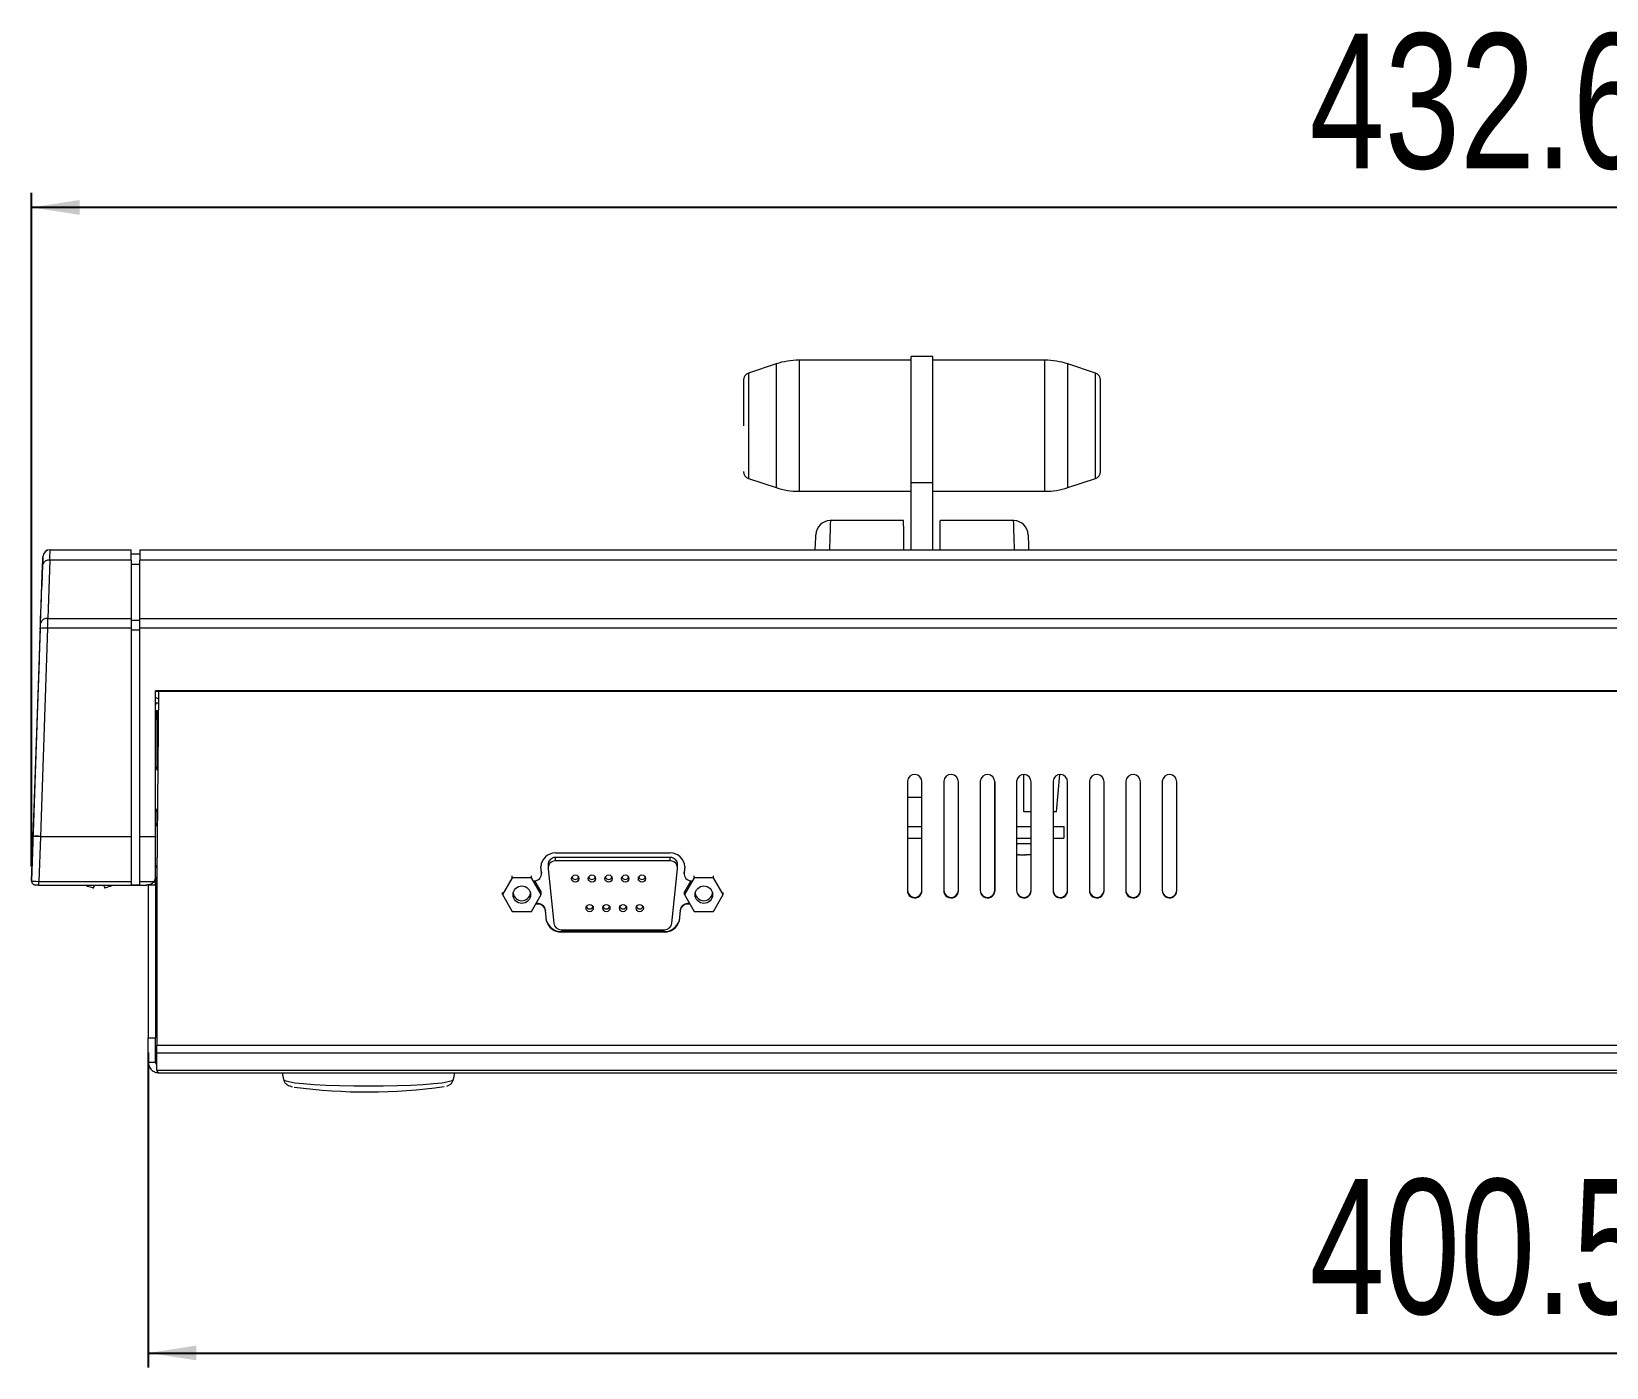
# Model space of a CAD drawing. Header units: millimetres. Extents: x 69 to 580, y 43 to 425.
# Drawn here: x 69.1 to 177.2, y 283 to 374.7 of the extents above; entities that cross this region are included whole.
import ezdxf

# ---------------------------------------------------------------- set-up
doc = ezdxf.new("R2010")
doc.units = ezdxf.units.MM
doc.layers.add('圖層0', color=5, linetype='Continuous')
doc.styles.add('SLDTEXTSTYLE0', font='TXT', dxfattribs={"width": 0.75})
doc.dimstyles.new('SLDDIMSTYLE0', dxfattribs={"dimtxt": 9.260417, "dimasz": 3.302, "dimexe": 0, "dimexo": 0.0625, "dimgap": 2.315104, "dimtad": 2, "dimlfac": 2, "dimrnd": 1e-09, "dimzin": 12, "dimdsep": 46, "dimtxsty": 'SLDTEXTSTYLE0', "dimsah": 1, "dimcen": 0.09, "dimadec": 0, "dimazin": 0, "dimtfac": 1, "dimtofl": 0, "dimtmove": 0, "dimatfit": 3, "dimfxl": 1, "dimtolj": 1, "dimtzin": 12, "dimarcsym": 0})
doc.dimstyles.new('SLDDIMSTYLE2', dxfattribs={"dimtxt": 9.260417, "dimasz": 3.302, "dimexe": 0, "dimexo": 0.0625, "dimgap": 2.315104, "dimtad": 2, "dimlfac": 2, "dimrnd": 1e-09, "dimzin": 4, "dimdsep": 46, "dimtxsty": 'SLDTEXTSTYLE0', "dimsah": 1, "dimcen": 0.09, "dimadec": 0, "dimazin": 0, "dimtfac": 1, "dimtofl": 0, "dimtmove": 0, "dimatfit": 3, "dimfxl": 1, "dimtolj": 1, "dimtzin": 12, "dimarcsym": 0})

# ---------------------------------------------------------------- blocks, each defined once
blk = doc.blocks.new('*D4')
at = {"layer": '圖層0'}
for p, q in [((77.08, 304.65), (77.08, 283.01)), ((277.33, 304.65), (277.33, 283.01)), ((77.08, 284.01), (277.33, 284.01))]:
    blk.add_line(p, q, dxfattribs=at)
for points in [[(77.08, 284.01), (80.38, 283.51), (80.38, 284.52)], [(277.33, 284.01), (274.03, 284.52), (274.03, 283.51)]]:
    blk.add_solid(points, dxfattribs=at)
at = {"layer": '圖層0', "insert": (156.81, 295.95), "char_height": 9.26, "attachment_point": 1, "style": 'SLDTEXTSTYLE0'}
blk.add_mtext('400.50', dxfattribs=at)
blk = doc.blocks.new('*D5')
at = {"layer": '圖層0'}
for p, q in [((69.06, 317.42), (69.06, 363.66)), ((285.34, 317.42), (285.34, 363.66)), ((285.34, 362.66), (69.06, 362.66))]:
    blk.add_line(p, q, dxfattribs=at)
for points in [[(69.06, 362.66), (72.37, 362.15), (72.37, 363.17)], [(285.34, 362.66), (282.04, 363.17), (282.04, 362.15)]]:
    blk.add_solid(points, dxfattribs=at)
at = {"layer": '圖層0', "insert": (156.81, 374.6), "char_height": 9.26, "attachment_point": 1, "style": 'SLDTEXTSTYLE0'}
blk.add_mtext('432.60', dxfattribs=at)

msp = doc.modelspace()

# ---------------------------------------------------------------- linework, layer by layer
at = {"color": 7, "linetype": 'Continuous', "lineweight": 15}
for p, q in [((120.1828, 351.9136), (118.2945, 351.2842)), ((129.4526, 352.1702), (121.764, 352.1702)), ((130.9526, 352.4202), (129.4526, 352.4202)), ((129.4526, 343.7801), (129.4526, 352.4202)), ((130.9526, 343.7801), (130.9526, 352.4202)), ((138.6412, 352.1702), (130.9526, 352.1702)), ((142.1107, 351.2842), (140.2223, 351.9136)), ((118.2945, 344.0563), (120.1828, 343.4268)), ((140.2223, 343.4268), (142.1107, 344.0563)), ((121.764, 343.1702), (129.4526, 343.1702)), ((129.4526, 343.7801), (130.9526, 343.7801)), ((129.4526, 339.1575), (129.4526, 343.7801)), ((130.9526, 339.1575), (130.9526, 343.7801)), ((130.9526, 343.1702), (138.6412, 343.1702)), ((128.9415, 341.1575), (123.9127, 341.1575)), ((136.4924, 341.1575), (131.4637, 341.1575)), ((69.8421, 338.675), (69.8404, 338.675)), ((70.34, 339.1575), (70.3417, 339.1575)), ((70.3417, 339.1575), (75.9026, 339.1575)), ((75.9026, 338.4476), (75.9026, 339.1575)), ((76.5026, 338.8575), (75.9026, 338.8575)), ((76.5026, 339.1575), (277.9026, 339.1575)), ((76.5026, 339.1575), (76.5026, 338.4476)), ((69.6822, 334.093), (69.8223, 338.107)), ((70.322, 338.4476), (70.1819, 334.4336)), ((75.9026, 338.4476), (70.322, 338.4476)), ((75.9026, 338.4476), (75.9026, 334.4336)), ((76.5026, 338.1476), (75.9026, 338.1476)), ((277.9026, 338.4476), (76.5026, 338.4476)), ((76.5026, 334.4336), (76.5026, 338.4476)), ((69.7774, 336.884), (69.7591, 336.3614)), ((70.1819, 334.4336), (75.9026, 334.4336)), ((75.9026, 334.4336), (75.9026, 333.7624)), ((76.5026, 334.3016), (75.9026, 334.3016)), ((76.5026, 334.4336), (277.9026, 334.4336)), ((76.5026, 333.7624), (76.5026, 334.4336)), ((69.1704, 319.475), (69.6705, 333.7575)), ((69.6647, 333.675), (69.6516, 333.675)), ((70.1701, 333.7624), (69.6701, 319.4799)), ((75.9026, 333.7624), (70.1701, 333.7624)), ((75.9026, 333.7624), (75.9026, 319.4799)), ((76.5026, 333.6304), (75.9026, 333.6304)), ((277.9026, 333.7624), (76.5026, 333.7624)), ((76.5026, 319.4799), (76.5026, 333.7624)), ((69.5781, 331.5845), (69.4677, 328.4336)), ((276.8276, 329.4633), (77.5776, 329.4633)), ((77.5776, 319.4799), (77.5776, 329.4633)), ((276.8276, 329.4275), (77.5776, 329.4275)), ((77.6402, 328.9821), (77.5776, 329.0082)), ((77.6402, 328.9821), (77.7836, 328.9214)), ((77.7883, 329.4275), (77.6773, 316.7458)), ((77.788, 329.4275), (77.6773, 316.7844)), ((69.4677, 328.4336), (69.0634, 316.4186)), ((77.5776, 328.6808), (77.6402, 328.6539)), ((77.6933, 328.0899), (77.5776, 328.1389)), ((77.5776, 328.0248), (77.6273, 328.0248)), ((77.6273, 328.0248), (77.6273, 328.1178)), ((77.6273, 327.5263), (77.6273, 328.0248)), ((77.7807, 328.5945), (77.6402, 328.6539)), ((77.6773, 328.0899), (77.6773, 328.0967)), ((77.6773, 328.0899), (77.7763, 328.0899)), ((77.6773, 328.0243), (77.6773, 328.0899)), ((77.6773, 328.0243), (77.6773, 327.658)), ((77.5776, 327.5263), (77.6273, 327.5263)), ((77.6773, 327.658), (77.6773, 324.0639)), ((137.2026, 321.1575), (137.2026, 323.7258)), ((139.4465, 321.1575), (139.6711, 323.7249)), ((129.2033, 323.2694), (129.2033, 315.7917)), ((130.2033, 315.7488), (130.2033, 323.2264)), ((131.7033, 323.2694), (131.7033, 315.7917)), ((132.7033, 315.7488), (132.7033, 323.2264)), ((134.2033, 323.2694), (134.2033, 315.7917)), ((135.2026, 323.2526), (135.2026, 315.7612)), ((135.2033, 315.7488), (135.2033, 323.2264)), ((136.7033, 323.2694), (136.7033, 315.7917)), ((137.7026, 321.1575), (137.7026, 323.2526)), ((137.7033, 315.7488), (137.7033, 323.2264)), ((139.2033, 323.2694), (139.2033, 315.7917)), ((140.2033, 315.7488), (140.2033, 323.2264)), ((141.7033, 323.2694), (141.7033, 315.7917)), ((142.7033, 315.7488), (142.7033, 323.2264)), ((144.2033, 323.2694), (144.2033, 315.7917)), ((145.2033, 315.7488), (145.2033, 323.2264)), ((146.7033, 323.2694), (146.7033, 315.7917)), ((147.7033, 315.7488), (147.7033, 323.2264)), ((77.6773, 321.3639), (77.6773, 320.2032)), ((130.2033, 322.1575), (129.2033, 322.1575)), ((129.2033, 320.1575), (130.2033, 320.1575)), ((135.2026, 320.1575), (135.2033, 320.1575)), ((136.7033, 320.1575), (137.7033, 320.1575)), ((137.7026, 321.1575), (137.2026, 321.1575)), ((139.4465, 321.1575), (139.2033, 321.1575)), ((139.2033, 320.1575), (139.9526, 320.1575)), ((139.9526, 320.1575), (139.9526, 319.3575)), ((69.0634, 316.4186), (69.1704, 319.475)), ((69.6701, 319.4575), (69.5627, 316.3905)), ((69.6701, 319.4799), (75.9026, 319.4799)), ((69.6701, 319.4575), (69.6701, 319.4799)), ((75.9026, 319.4575), (69.6701, 319.4575)), ((75.9026, 319.4799), (75.9026, 319.4575)), ((75.9026, 319.4575), (75.9026, 316.3905)), ((76.5026, 319.4799), (77.5776, 319.4799)), ((76.5026, 319.4575), (76.5026, 319.4799)), ((77.5776, 319.4575), (76.5026, 319.4575)), ((76.5026, 316.3905), (76.5026, 319.4575)), ((77.5776, 319.4799), (77.5776, 319.4575)), ((77.5776, 316.7222), (77.5776, 319.4575)), ((129.2033, 319.3575), (130.2033, 319.3575)), ((135.2026, 319.3575), (135.2033, 319.3575)), ((136.7033, 319.3575), (137.7033, 319.3575)), ((139.2033, 319.3575), (139.9526, 319.3575)), ((105.0327, 318.341), (112.922, 318.341)), ((105.0327, 317.799), (105.0327, 318.0307)), ((112.922, 318.0307), (105.0327, 318.0307)), ((112.922, 317.799), (112.922, 318.0307)), ((136.7033, 318.2179), (136.8276, 318.2075)), ((136.93, 318.2075), (136.8276, 318.2075)), ((136.93, 318.2075), (136.8421, 318.2235)), ((136.93, 318.2075), (137.0245, 318.2075)), ((137.1098, 318.2075), (137.2544, 318.2075)), ((137.7033, 318.2075), (137.3486, 318.2075)), ((77.6773, 317.5032), (77.6773, 316.7844)), ((104.0822, 316.9725), (104.0382, 317.3892)), ((104.0822, 317.0111), (104.0396, 317.4148)), ((104.0822, 316.9725), (104.0822, 317.0111)), ((104.0822, 317.0111), (104.085, 316.9589)), ((104.085, 316.9203), (104.085, 316.9589)), ((104.5327, 317.5322), (104.5327, 317.3005)), ((104.5355, 317.2484), (104.9302, 313.5095)), ((112.922, 317.799), (105.0327, 317.799)), ((113.0245, 313.5095), (113.4192, 317.2484)), ((113.4219, 317.3005), (113.4219, 317.5322)), ((113.8697, 316.9589), (113.8725, 317.0111)), ((113.8697, 316.9589), (113.8697, 316.9203)), ((113.9151, 317.4148), (113.8725, 317.0111)), ((113.9165, 317.3892), (113.8725, 316.9725)), ((113.8725, 317.0111), (113.8725, 316.9725)), ((69.5627, 316.3905), (75.9026, 316.3905)), ((69.5627, 316.1405), (76.9753, 316.1405)), ((75.9026, 316.3905), (75.9026, 316.1606)), ((75.9026, 316.1606), (76.5026, 316.1606)), ((76.5026, 316.3905), (77.4782, 316.3905)), ((76.5026, 316.1606), (76.5026, 316.3905)), ((77.0773, 316.1473), (77.5773, 316.1473)), ((77.0773, 316.1473), (77.0773, 305.6511)), ((77.5773, 316.7052), (77.5773, 316.1473)), ((77.5773, 316.1473), (77.5773, 305.6511)), ((77.6773, 316.7844), (77.6773, 316.7458)), ((77.6773, 316.7458), (77.6773, 305.1163)), ((102.0634, 316.624), (101.3994, 315.4775)), ((102.0634, 316.624), (102.0634, 316.7707)), ((103.3913, 316.624), (102.0634, 316.624)), ((103.3913, 316.624), (103.3913, 316.7707)), ((104.0552, 315.4775), (103.3913, 316.624)), ((104.0552, 315.6628), (103.6152, 316.4227)), ((114.5634, 316.624), (113.8994, 315.4775)), ((114.3395, 316.4227), (113.8994, 315.6628)), ((114.5634, 316.624), (114.5634, 316.7707)), ((115.8913, 316.624), (114.5634, 316.624)), ((115.8913, 316.624), (115.8913, 316.7707)), ((116.5552, 315.4775), (115.8913, 316.624)), ((135.2026, 316.6075), (135.2033, 316.6075)), ((101.3994, 315.4775), (101.3994, 315.6242)), ((101.3994, 315.4775), (102.0634, 314.3309)), ((103.3913, 314.3309), (104.0552, 315.4775)), ((103.8587, 314.8266), (103.6783, 314.8266)), ((103.8587, 314.8652), (103.7007, 314.8652)), ((103.8587, 314.8266), (103.8587, 314.8652)), ((104.0552, 315.4775), (104.0552, 315.6628)), ((113.8994, 315.4775), (113.8994, 315.6628)), ((113.8994, 315.4775), (114.5634, 314.3309)), ((114.096, 314.8652), (114.096, 314.8266)), ((114.254, 314.8652), (114.096, 314.8652)), ((114.2764, 314.8266), (114.096, 314.8266)), ((115.8913, 314.3309), (116.5552, 315.4775)), ((116.5552, 315.4775), (116.5552, 315.6242)), ((135.2023, 315.7556), (135.1838, 315.6494)), ((102.0634, 314.3309), (103.3913, 314.3309)), ((104.3559, 314.4188), (104.3559, 314.3802)), ((104.433, 313.689), (104.3559, 314.4188)), ((104.433, 313.6504), (104.3559, 314.3802)), ((104.433, 313.689), (104.433, 313.6504)), ((113.5988, 314.4188), (113.5217, 313.689)), ((113.5988, 314.3802), (113.5217, 313.6504)), ((113.5217, 313.689), (113.5217, 313.6504)), ((113.5988, 314.3802), (113.5988, 314.4188)), ((114.5634, 314.3309), (115.8913, 314.3309)), ((105.4275, 313.0632), (112.5272, 313.0632)), ((105.4275, 312.9459), (105.4275, 312.9073)), ((112.5272, 312.9459), (105.4275, 312.9459)), ((112.5272, 312.9073), (105.4275, 312.9073)), ((112.5272, 312.9459), (112.5272, 312.9073)), ((77.0773, 305.6511), (77.5773, 305.6511)), ((77.0773, 303.9749), (77.0773, 305.6511)), ((77.5773, 303.9749), (77.5773, 305.6511)), ((77.6763, 304.9843), (77.6773, 304.9843)), ((77.6763, 304.6045), (77.6763, 304.9843)), ((276.7273, 305.1163), (77.6773, 305.1163)), ((77.6773, 304.6045), (77.6773, 305.1163)), ((77.0773, 303.9749), (77.5773, 303.9749)), ((77.6763, 304.6045), (77.6773, 304.6045)), ((77.6763, 303.4216), (77.6763, 304.6045)), ((276.7273, 304.6045), (77.6773, 304.6045)), ((77.6763, 303.4216), (276.7283, 303.4216)), ((77.8125, 303.2413), (276.5922, 303.2413)), ((86.2814, 303.2413), (86.3727, 302.7867)), ((98.032, 302.7867), (98.1232, 303.2413))]:
    msp.add_line(p, q, dxfattribs=at)
at = {"color": 8, "linetype": 'Continuous', "lineweight": 15}
for p, q in [((120.1828, 351.9136), (120.1828, 347.6454)), ((121.764, 352.1702), (121.764, 347.6702)), ((138.6412, 343.1702), (138.6412, 352.1702)), ((140.2223, 343.4268), (140.2223, 351.9136)), ((118.2945, 351.2842), (118.2945, 347.6702)), ((142.1107, 344.0563), (142.1107, 351.2842)), ((118.2945, 347.6702), (118.2945, 344.0563)), ((120.1828, 347.6454), (120.1828, 343.4268)), ((121.764, 347.6702), (121.764, 343.1702)), ((77.6402, 328.6539), (77.5776, 328.5068)), ((77.6773, 328.0243), (77.7757, 328.0243)), ((77.7725, 327.658), (77.6773, 327.658)), ((137.7033, 318.9575), (136.7033, 318.9575)), ((69.5627, 316.1405), (69.5627, 316.3905))]:
    msp.add_line(p, q, dxfattribs=at)
at = {"color": 8, "linetype": 'Continuous', "lineweight": 15, "flags": 128}
for points in [[(123.9127, 341.1575), (123.9119, 341.133), (123.9054, 340.9376), (123.8925, 340.5487), (123.8733, 339.97), (123.848, 339.2074), (123.8464, 339.1575)], [(136.5588, 339.1575), (136.5571, 339.2074), (136.5318, 339.97), (136.5126, 340.5487), (136.4997, 340.9376), (136.4933, 341.133), (136.4924, 341.1575)], [(86.3727, 302.7867), (86.4605, 302.7155), (86.7236, 302.6397), (87.1531, 302.5686), (87.736, 302.5043), (88.4546, 302.4488), (89.2871, 302.4038), (90.2082, 302.3706), (91.1899, 302.3503), (92.2023, 302.3435)], [(92.2023, 302.3435), (93.2148, 302.3503), (94.1965, 302.3706), (95.1175, 302.4038), (95.95, 302.4488), (96.6687, 302.5043), (97.2516, 302.5686), (97.6811, 302.6397), (97.9442, 302.7155), (98.032, 302.7867)]]:
    msp.add_lwpolyline(points, dxfattribs=at)
at = {"color": 7, "linetype": 'Continuous', "lineweight": 15, "flags": 128}
for points in [[(128.9589, 339.1575), (128.9569, 339.3955), (128.9509, 340.0853), (128.9463, 340.608), (128.9432, 340.9591), (128.9417, 341.1354), (128.9415, 341.1575)], [(131.4462, 339.1575), (131.4483, 339.3955), (131.4543, 340.0853), (131.4589, 340.608), (131.4619, 340.9591), (131.4635, 341.1354), (131.4637, 341.1575)], [(122.8772, 339.1575), (122.8928, 339.6051), (122.9059, 339.9803), (122.9125, 340.1688), (122.9133, 340.1924)], [(137.4918, 340.1924), (137.4927, 340.1688), (137.4992, 339.9803), (137.5123, 339.6051), (137.528, 339.1575)], [(69.6688, 333.7888), (69.6641, 333.77), (69.6516, 333.675)], [(69.6701, 319.4575), (69.5726, 319.4609), (69.4789, 319.4642), (69.3925, 319.4672), (69.3168, 319.4698), (69.2546, 319.472), (69.2084, 319.4736), (69.18, 319.4746), (69.1704, 319.475)]]:
    msp.add_lwpolyline(points, dxfattribs=at)
at = {"color": 7, "linetype": 'Continuous', "lineweight": 15}
for centre, radius in [((102.7285, 315.4779), 0.5989), ((106.3978, 316.5811), 0.2495), ((107.5428, 316.5811), 0.2495), ((108.6878, 316.5811), 0.2495), ((109.8328, 316.5811), 0.2495), ((110.9778, 316.5811), 0.2495), ((115.2285, 315.4779), 0.5989), ((107.3875, 314.5588), 0.2495), ((108.5325, 314.5588), 0.2495), ((109.6775, 314.5588), 0.2495), ((110.8225, 314.5588), 0.2495)]:
    msp.add_circle(centre, radius, dxfattribs=at)
for centre, radius, start, end in [((121.764, 347.1702), 5, 90, 108.434949), ((138.6412, 347.1702), 5, 71.565051, 90), ((118.4526, 350.8098), 0.5, 108.434949, 180), ((141.9526, 350.8098), 0.5, 0, 71.565051), ((118.4526, 344.5306), 0.5, 180, 251.565051), ((141.9526, 344.5306), 0.5, 288.434949, 0), ((121.764, 348.1702), 5, 251.565051, 270), ((138.6412, 348.1702), 5, 270, 288.434949), ((123.9127, 340.1575), 1, 90.808877, 178), ((136.4924, 340.1575), 1, 2, 88.84943), ((70.34, 338.6575), 0.5, 90, 177.994441), ((70.3417, 338.6575), 0.5, 90, 177.994441), ((70.2546, 338.0095), 0.4432, 81.256761, 167.288703), ((70.1145, 333.9955), 0.4432, 81.256207, 167.289258), ((69.9479, 330.969), 2.8022, 85.450366, 95.68143), ((77.8273, 324.2639), 0.25, 182.502893, 249.736361), ((129.7023, 323.2251), 0.501, 0.14635, 174.935371), ((132.2023, 323.2251), 0.501, 0.146215, 174.935487), ((134.7023, 323.2251), 0.501, 0.14635, 174.935371), ((137.2023, 323.2251), 0.501, 0.146501, 174.935219), ((139.7023, 323.2251), 0.501, 0.146215, 174.935487), ((142.2023, 323.2251), 0.501, 0.14635, 174.935371), ((144.7023, 323.2251), 0.501, 0.146215, 174.935487), ((147.2023, 323.2251), 0.501, 0.146283, 174.935429), ((77.8273, 321.1639), 0.25, 116.027405, 177.497107), ((77.8273, 320.4032), 0.25, 182.502893, 241.250913), ((69.4478, 316.6867), 2.802, 85.44997, 95.681736), ((105.0313, 317.347), 0.994, 89.919504, 177.568768), ((105.0319, 317.5315), 0.4992, 89.908448, 179.920968), ((112.9233, 317.347), 0.994, 2.431232, 90.080496), ((112.9227, 317.5315), 0.4992, 0.079032, 90.091552), ((77.8273, 317.3032), 0.25, 125.07685, 177.497107), ((103.5858, 316.9209), 0.4991, 269.902239, 5.936529), ((105.0319, 317.3), 0.4991, 89.902975, 185.935793), ((112.9228, 317.3), 0.4991, 354.064207, 90.097025), ((114.3689, 316.9209), 0.4991, 174.063471, 270.097761), ((76.9307, 316.1472), 0.6466, 0.005352, 26.897881), ((77.8273, 316.5424), 0.25, 180, 233.130102), ((106.3973, 316.7749), 0.2502, 202.909091, 337.090909), ((107.5423, 316.7749), 0.2502, 202.909507, 337.090493), ((108.6873, 316.7749), 0.2502, 202.909091, 337.090909), ((109.8323, 316.7749), 0.2502, 202.909091, 337.090909), ((110.9773, 316.7749), 0.2502, 202.909507, 337.090493), ((129.7024, 315.7499), 0.5009, 175.209907, 359.871761), ((129.7023, 315.7886), 0.501, 182.34765, 359.860826), ((132.2024, 315.7499), 0.5009, 175.20977, 359.871879), ((132.2023, 315.7886), 0.501, 182.347827, 359.860649), ((134.7024, 315.7499), 0.5009, 175.209907, 359.871761), ((134.7023, 315.7886), 0.501, 182.34765, 359.860826), ((137.2024, 315.7499), 0.5009, 175.209907, 359.871761), ((137.2023, 315.7886), 0.501, 182.347947, 359.860521), ((139.7024, 315.7499), 0.5009, 175.20977, 359.871879), ((139.7023, 315.7886), 0.501, 182.347827, 359.860649), ((142.2024, 315.7499), 0.5009, 175.209907, 359.871761), ((142.2023, 315.7886), 0.501, 182.34765, 359.860826), ((144.7024, 315.7499), 0.5009, 175.209636, 359.872013), ((144.7023, 315.7886), 0.501, 182.34769, 359.860786), ((147.2024, 315.7499), 0.5009, 175.209838, 359.87182), ((147.2023, 315.7886), 0.501, 182.347739, 359.860737), ((102.7273, 315.6645), 0.6002, 189.046566, 350.953434), ((103.8593, 314.3657), 0.4995, 6.106658, 90.07254), ((103.8593, 314.3271), 0.4995, 6.106784, 90.072414), ((114.0954, 314.3657), 0.4995, 89.92746, 173.893342), ((114.0954, 314.3271), 0.4995, 89.927586, 173.893216), ((115.2273, 315.6645), 0.6002, 189.046416, 350.953584), ((77.8273, 313.4424), 0.25, 126.869898, 180), ((105.4265, 313.9816), 1.0357, 196.411952, 270.054087), ((105.4265, 313.943), 1.0357, 196.412099, 270.05394), ((107.387, 314.7526), 0.2502, 202.909109, 337.090891), ((108.532, 314.7525), 0.2502, 202.908693, 337.091307), ((109.677, 314.7525), 0.2502, 202.908693, 337.091307), ((110.822, 314.7525), 0.2502, 202.908693, 337.091307), ((112.5282, 313.9816), 1.0357, 269.945913, 343.588048), ((112.5282, 313.943), 1.0357, 269.94606, 343.587901), ((105.4268, 313.5627), 0.4994, 186.105271, 270.073927), ((112.5279, 313.5627), 0.4994, 269.926073, 353.894729), ((92.1507, 339.8165), 37.8839, 262.343687, 277.962978)]:
    msp.add_arc(centre, radius, start, end, dxfattribs=at)
at = {"color": 8, "linetype": 'Continuous', "lineweight": 15}
for centre, radius, start, end in [((77.8268, 324.2596), 0.2495, 182.5758, 249.816835), ((77.8265, 320.3987), 0.2492, 182.545696, 241.353005), ((77.8264, 316.5379), 0.2491, 180.028316, 233.239787)]:
    msp.add_arc(centre, radius, start, end, dxfattribs=at)
at = {"color": 7, "linetype": 'Continuous', "lineweight": 15}
for centre, major_axis, ratio, start_param, end_param in [((69.7703, 336.675), (0.07, 2), 0.00010554, 0.0000037, 1.46608027), ((69.772, 336.675), (0.07, 2), 0.00010554, 5.51048703, 6.283189), ((70.2717, 336.6575), (0.07, 2.5), 0.00008447, 5.5104857, 6.28318767), ((69.7698, 336.675), (0.1051, 3), 0.00010554, 3.14159635, 4.60767292), ((70.1693, 333.7175), (0.0175, 1), 0.00005282, 4.75727156, 5.51048426), ((69.564, 331.175), (0.0875, 2.5), 0.00010554, 0.0000037, 1.40624217), ((69.6696, 333.735), (0.0175, 0.5), 0.00010554, 4.75727433, 5.51048703), ((69.5634, 316.4099), (0.5, -0.0087), 0.03873468, 3.14101905, 4.71170977), ((76.9776, 316.7222), (0, -0.6018), 0.99701451, 0.98704174, 1.57079633)]:
    msp.add_ellipse(centre, major_axis=major_axis, ratio=ratio, start_param=start_param, end_param=end_param, dxfattribs=at)
for points, knots in [([(117.9526, 350.8098), (117.9526, 350.7679), (117.9526, 350.7034), (117.9526, 350.3119), (117.9526, 349.9067), (117.9526, 349.4037), (117.9526, 348.6727), (117.9526, 348.0652), (117.9526, 347.6702)], [0, 0, 0, 0, 0.23945684, 0.36836049, 0.49999989, 0.63163931, 0.76054307, 1, 1, 1, 1]), ([(142.4526, 344.5309), (142.4526, 344.58), (142.4526, 344.678), (142.4526, 345.2619), (142.4526, 345.8883), (142.4526, 346.4577), (142.4526, 347.0774), (142.4526, 347.8981), (142.4526, 348.8981), (142.4526, 349.7508), (142.4526, 350.2824), (142.4526, 350.5889), (142.4526, 350.7815), (142.4526, 350.8002), (142.4526, 350.8095)], [0, 0, 0, 0, 0.119728411, 0.239456895, 0.303908749, 0.369728447, 0.435548161, 0.500000018, 0.61972834, 0.739456888, 0.803908781, 0.869728437, 0.935548078, 1, 1, 1, 1]), ([(136.8421, 318.2235), (136.896, 318.2208), (136.9903, 318.2161), (137.1283, 318.2169), (137.2125, 318.2213), (137.2546, 318.2235)], [0, 0, 0, 0, 0.39949978, 0.69951693, 1, 1, 1, 1]), ([(137.2546, 318.2235), (137.2705, 318.2188), (137.3024, 318.2095), (137.3331, 318.2081), (137.3486, 318.2075)], [0, 0, 0, 0, 0.49747883, 1, 1, 1, 1]), ([(69.0633, 316.4183), (69.0655, 316.3876), (69.0696, 316.3312), (69.1075, 316.2618), (69.1526, 316.2143), (69.199, 316.1842), (69.2416, 316.167), (69.2802, 316.1573), (69.3337, 316.1489), (69.4135, 316.1431), (69.506, 316.1407), (69.5522, 316.1405), (69.5627, 316.1405)], [0, 0, 0, 0, 0.12646841, 0.23267827, 0.32162241, 0.39876446, 0.46571515, 0.52658041, 0.60989453, 0.80819773, 0.95642051, 1, 1, 1, 1]), ([(72.7784, 316.1405), (72.824, 316.1161), (72.9749, 316.0353), (73.1432, 315.9901), (73.2606, 315.9586)], [0, 0, 0, 0, 0.30213922, 1, 1, 1, 1]), ([(73.2606, 315.9586), (73.2688, 315.9569), (73.2853, 315.9534), (73.3072, 315.9504), (73.3238, 315.9495), (73.3322, 315.9507), (73.3335, 315.9524), (73.3339, 315.953)], [0, 0, 0, 0, 0.22093106, 0.4419047, 0.66269174, 0.88350109, 1, 1, 1, 1]), ([(73.3339, 315.953), (73.3458, 315.9862), (73.3618, 316.0312), (73.3989, 316.1156), (73.4188, 316.1426), (73.4205, 316.1449)], [0, 0, 0, 0, 0.71909873, 0.97570737, 1, 1, 1, 1]), ([(74.0008, 316.1239), (74.017, 316.0924), (74.0577, 316.0137), (74.0684, 315.9758), (74.0749, 315.953)], [0, 0, 0, 0, 0.4000853, 1, 1, 1, 1]), ([(74.0749, 315.953), (74.0761, 315.9519), (74.0785, 315.9499), (74.0922, 315.9496), (74.1115, 315.9515), (74.1314, 315.9549), (74.1439, 315.9577), (74.1482, 315.9586)], [0, 0, 0, 0, 0.22096335, 0.44186899, 0.66271972, 0.88348623, 1, 1, 1, 1]), ([(74.1482, 315.9586), (74.3014, 316.0016), (74.4712, 316.0493), (74.6218, 316.1323), (74.6366, 316.1405)], [0, 0, 0, 0, 0.90176924, 1, 1, 1, 1]), ([(77.4782, 316.3905), (77.4524, 316.3566), (77.3932, 316.2791), (77.257, 316.1868), (77.1137, 316.1434), (77.0131, 316.1395), (76.9785, 316.1412), (76.9776, 316.1412)], [0, 0, 0, 0, 0.19574407, 0.44818709, 0.81004755, 0.99466628, 1, 1, 1, 1]), ([(77.0773, 303.9749), (77.0886, 303.8782), (77.1112, 303.685), (77.2846, 303.442), (77.5325, 303.2732), (77.7291, 303.2534), (77.8273, 303.2436)], [0, 0, 0, 0, 0.250001061, 0.500001927, 0.750000273, 1, 1, 1, 1]), ([(77.5773, 303.9749), (77.5814, 303.944), (77.5895, 303.8824), (77.6308, 303.8165), (77.6675, 303.796), (77.6763, 303.791)], [0, 0, 0, 0, 0.4314539, 0.8629135, 1, 1, 1, 1]), ([(77.8125, 303.2487), (77.7962, 303.2504), (77.7577, 303.2547), (77.7121, 303.3348), (77.6831, 303.4052), (77.6763, 303.4216)], [0, 0, 0, 0, 0.3588478, 0.85019145, 1, 1, 1, 1]), ([(86.3925, 302.7701), (86.3977, 302.7326), (86.4133, 302.6213), (86.5303, 302.4936), (86.6619, 302.3952), (86.8035, 302.3328), (86.9157, 302.3035), (86.9794, 302.2868)], [0, 0, 0, 0, 0.0843796, 0.25037831, 0.43212779, 0.67779885, 1, 1, 1, 1]), ([(97.5862, 302.3337), (97.6439, 302.356), (97.7431, 302.3943), (97.9288, 302.5237), (97.9904, 302.6829), (98.0159, 302.7488)], [0, 0, 0, 0, 0.448983998, 0.77178064, 1, 1, 1, 1])]:
    msp.add_open_spline(points, degree=3, knots=knots, dxfattribs=at)

# ---------------------------------------------------------------- dimensions: what is measured, and where the dimension line sits
at = {"layer": '圖層0'}
dim = msp.add_linear_dim(base=(69.0634, 362.6625), p1=(285.3418, 316.4186), p2=(69.0634, 316.4186), text='432.60', dimstyle='SLDDIMSTYLE0', dxfattribs=at)
dim.commit()
dim.dimension.update_dxf_attribs({"geometry": '*D5', "text_midpoint": (175.6216, 362.6625), "dimtype": 160})
dim = msp.add_linear_dim(base=(277.3273, 284.0147), p1=(77.0773, 305.6511), p2=(277.3273, 305.6511), dimstyle='SLDDIMSTYLE2', dxfattribs=at)
dim.commit()
dim.dimension.update_dxf_attribs({"geometry": '*D4', "text_midpoint": (175.6216, 284.0147), "dimtype": 160})

doc.saveas('drawing.dxf')
